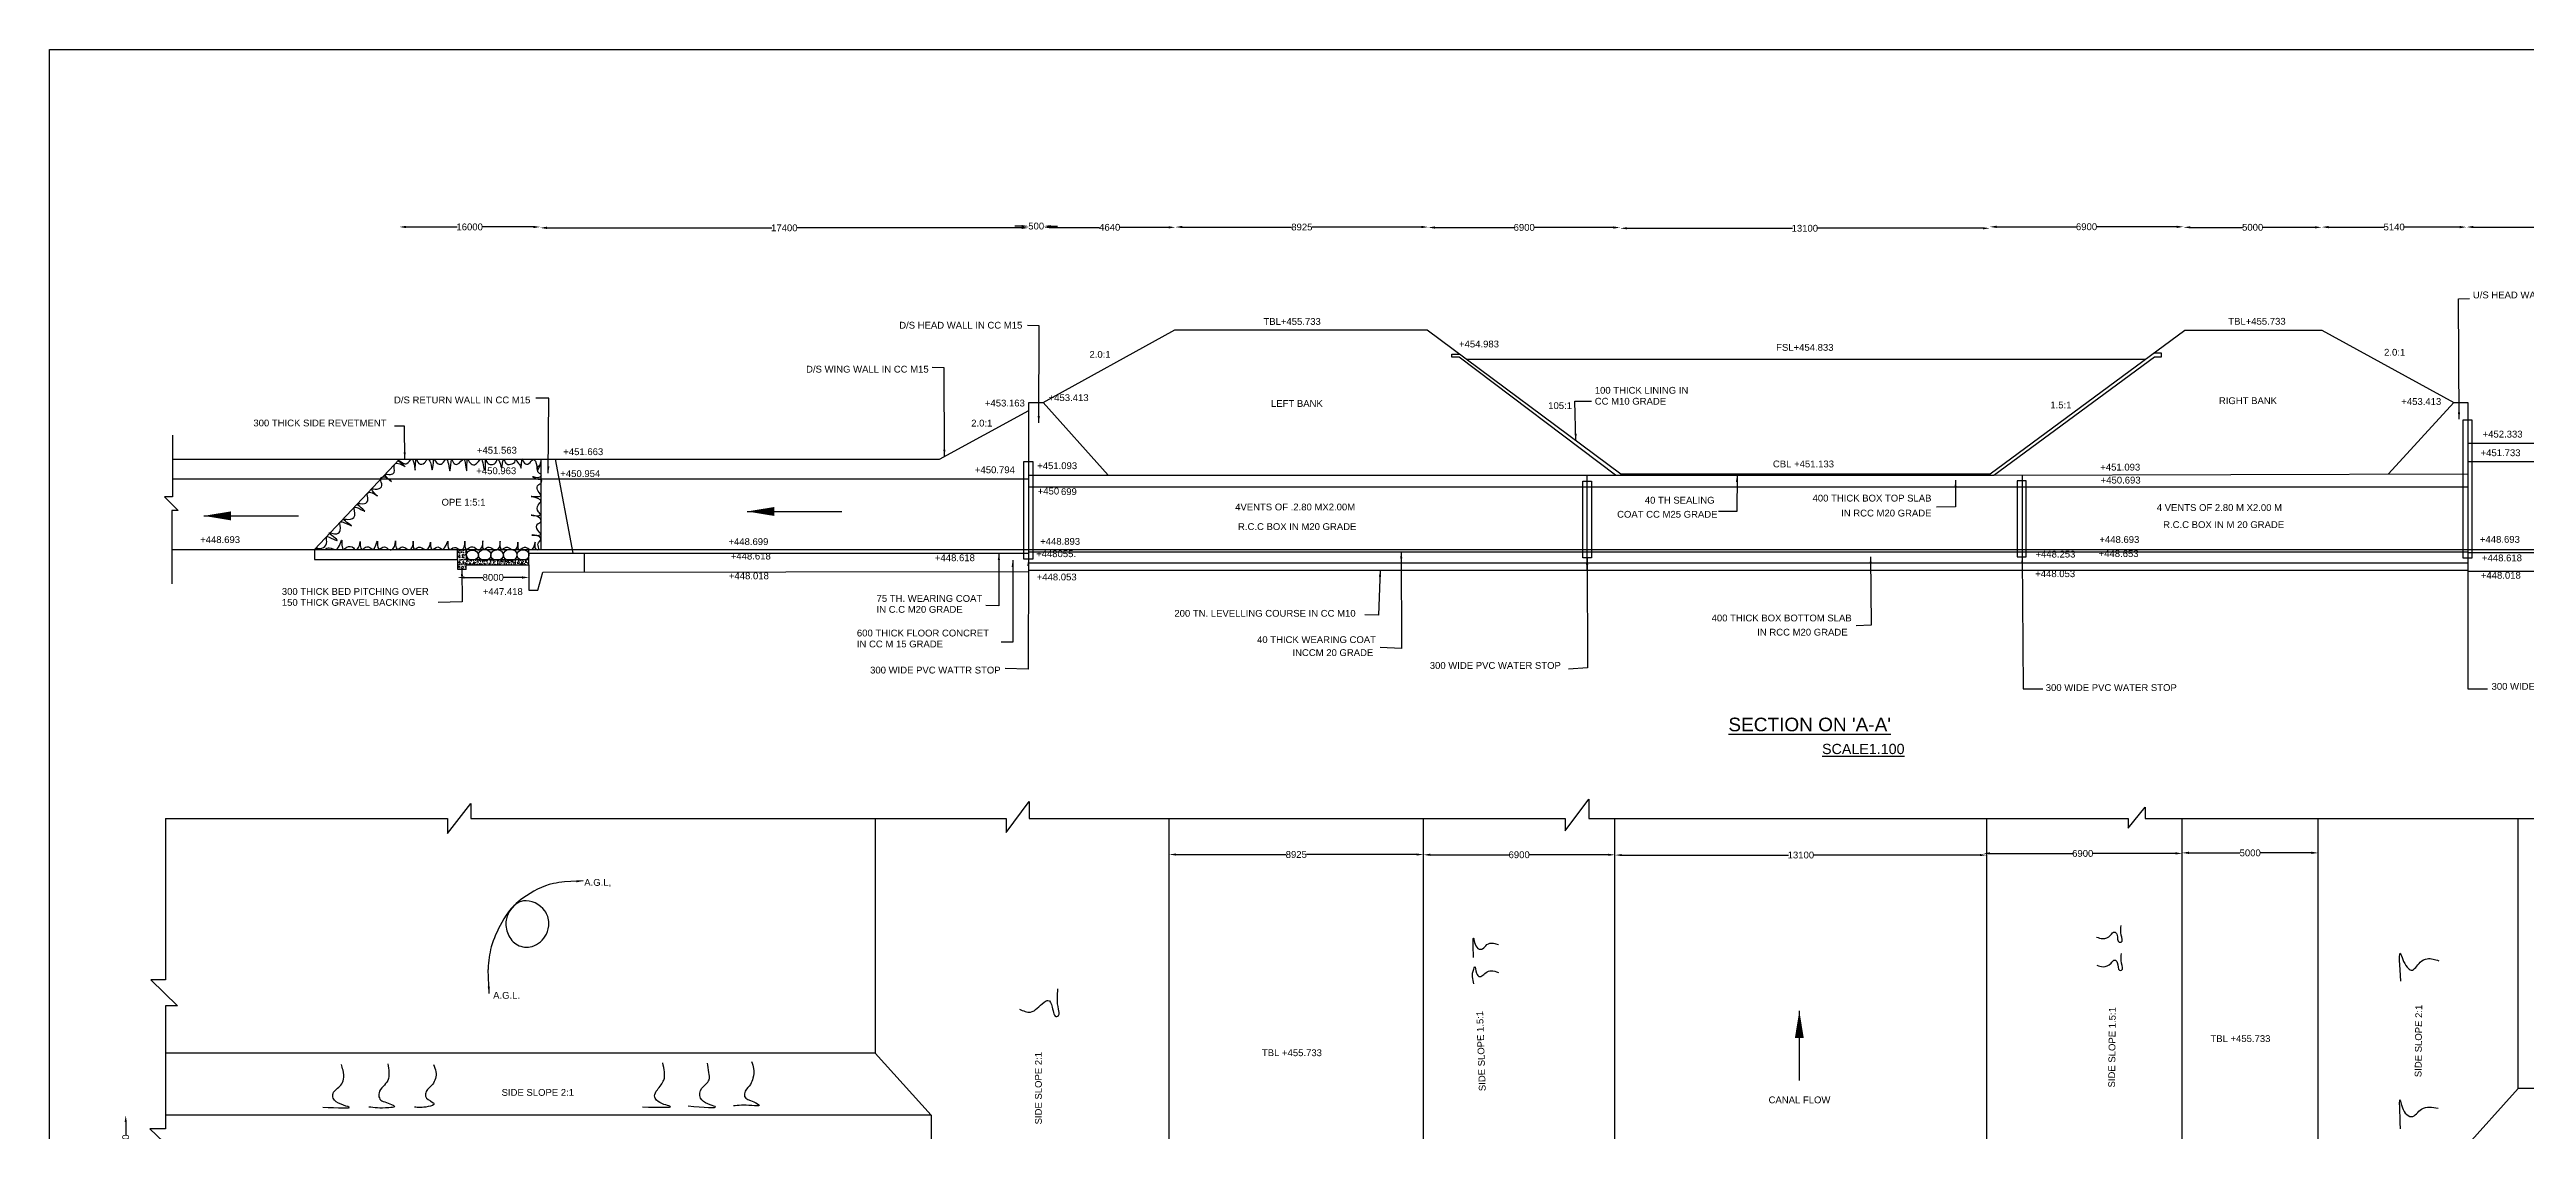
# Model space of a CAD drawing. Header units: millimetres. Extents: x 2122481 to 2151185, y 45593541 to 45612250.
# Drawn here: x 2122481 to 2140672, y 45604304 to 45612250 of the extents above; entities that cross this region are included whole.
import ezdxf

# ---------------------------------------------------------------- set-up
doc = ezdxf.new("R2010")
doc.units = ezdxf.units.MM
doc.header["$MEASUREMENT"] = 0
doc.header["$PDMODE"] = 32
doc.header["$PDSIZE"] = 300
for name, color, linetype in [('DIMENSIONS', 7, 'Continuous'), ('DRAWING', 2, 'Continuous'), ('TEXT', 7, 'Continuous')]:
    doc.layers.add(name, color=color, linetype=linetype)
doc.styles.get("Standard").update_dxf_attribs({"font": 'arial.ttf', "height": 50})
doc.dimstyles.get("Standard").update_dxf_attribs({"dimtxt": 50, "dimasz": 50, "dimexe": 0.18, "dimexo": 0.0625, "dimgap": 0.09, "dimtad": 0, "dimdec": 0, "dimzin": 0, "dimdsep": 46, "dimtxsty": 'Standard', "dimcen": 0.09, "dimse1": 1, "dimse2": 1, "dimadec": 0, "dimazin": 0, "dimtfac": 1, "dimtdec": 0, "dimtofl": 0, "dimtmove": 0, "dimatfit": 3, "dimfxl": 1, "dimtolj": 1, "dimtzin": 0, "dimarcsym": 0})

# ---------------------------------------------------------------- blocks, each defined once
blk = doc.blocks.new('*D54')
at = {"layer": 'Defpoints', "color": 0, "transparency": 16777216}
for p in [(2125049, 45610957), (2126084, 45610947), (2126084, 45610938)]:
    blk.add_point(p, dxfattribs=at)
at = {"layer": 'DIMENSIONS', "color": 0, "lineweight": -2, "transparency": 16777216}
for p, q in [((2125099, 45610947), (2125474, 45610947)), ((2126034, 45610947), (2125658, 45610947))]:
    blk.add_line(p, q, dxfattribs=at)
at = {"layer": 'DIMENSIONS', "color": 0, "transparency": 16777216}
for points in [[(2125099, 45610955), (2125099, 45610938), (2125049, 45610947)], [(2126034, 45610955), (2126034, 45610938), (2126084, 45610947)]]:
    blk.add_solid(points, dxfattribs=at)
at = {"layer": 'DIMENSIONS', "color": 0, "transparency": 16777216, "insert": (2125566, 45610947), "char_height": 50, "attachment_point": 5}
blk.add_mtext('\\A1;16000', dxfattribs=at)
blk = doc.blocks.new('*D55')
at = {"layer": 'Defpoints', "color": 0, "transparency": 16777216}
for p in [(2126084, 45610938), (2129671, 45610941), (2129671, 45610940)]:
    blk.add_point(p, dxfattribs=at)
at = {"layer": 'DIMENSIONS', "color": 0, "lineweight": -2, "transparency": 16777216}
for p, q in [((2126134, 45610940), (2127785, 45610940)), ((2129621, 45610940), (2127969, 45610940))]:
    blk.add_line(p, q, dxfattribs=at)
at = {"layer": 'DIMENSIONS', "color": 0, "transparency": 16777216}
for points in [[(2126134, 45610949), (2126134, 45610932), (2126084, 45610940)], [(2129621, 45610949), (2129621, 45610932), (2129671, 45610940)]]:
    blk.add_solid(points, dxfattribs=at)
at = {"layer": 'DIMENSIONS', "color": 0, "transparency": 16777216, "insert": (2127877, 45610940), "char_height": 50, "attachment_point": 5}
blk.add_mtext('\\A1;17400', dxfattribs=at)
blk = doc.blocks.new('*D56')
at = {"layer": 'Defpoints', "color": 0, "transparency": 16777216}
for p in [(2129671, 45610940), (2129784, 45610953), (2129784, 45610941)]:
    blk.add_point(p, dxfattribs=at)
at = {"layer": 'DIMENSIONS', "color": 0, "lineweight": -2, "transparency": 16777216}
for p, q in [((2129621, 45610953), (2129571, 45610953)), ((2129834, 45610953), (2129884, 45610953))]:
    blk.add_line(p, q, dxfattribs=at)
at = {"layer": 'DIMENSIONS', "color": 0, "transparency": 16777216}
for points in [[(2129621, 45610961), (2129621, 45610945), (2129671, 45610953)], [(2129834, 45610961), (2129834, 45610945), (2129784, 45610953)]]:
    blk.add_solid(points, dxfattribs=at)
at = {"layer": 'DIMENSIONS', "color": 0, "transparency": 16777216, "insert": (2129727, 45610953), "char_height": 50, "attachment_point": 5}
blk.add_mtext('\\A1;500', dxfattribs=at)
blk = doc.blocks.new('*D57')
at = {"layer": 'Defpoints', "color": 0, "transparency": 16777216}
for p in [(2129784, 45610941), (2130750, 45610944), (2130750, 45610939)]:
    blk.add_point(p, dxfattribs=at)
at = {"layer": 'DIMENSIONS', "color": 0, "lineweight": -2, "transparency": 16777216}
for p, q in [((2129834, 45610944), (2130192, 45610944)), ((2130700, 45610944), (2130343, 45610944))]:
    blk.add_line(p, q, dxfattribs=at)
at = {"layer": 'DIMENSIONS', "color": 0, "transparency": 16777216}
for points in [[(2129834, 45610952), (2129834, 45610936), (2129784, 45610944)], [(2130700, 45610952), (2130700, 45610936), (2130750, 45610944)]]:
    blk.add_solid(points, dxfattribs=at)
at = {"layer": 'DIMENSIONS', "color": 0, "transparency": 16777216, "insert": (2130267, 45610944), "char_height": 50, "attachment_point": 5}
blk.add_mtext('\\A1;4640', dxfattribs=at)
blk = doc.blocks.new('*D58')
at = {"layer": 'Defpoints', "color": 0, "transparency": 16777216}
for p in [(2130750, 45610944), (2132606, 45610946), (2132606, 45610942)]:
    blk.add_point(p, dxfattribs=at)
at = {"layer": 'DIMENSIONS', "color": 0, "lineweight": -2, "transparency": 16777216}
for p, q in [((2130800, 45610946), (2131603, 45610946)), ((2132556, 45610946), (2131753, 45610946))]:
    blk.add_line(p, q, dxfattribs=at)
at = {"layer": 'DIMENSIONS', "color": 0, "transparency": 16777216}
for points in [[(2130800, 45610955), (2130800, 45610938), (2130750, 45610946)], [(2132556, 45610955), (2132556, 45610938), (2132606, 45610946)]]:
    blk.add_solid(points, dxfattribs=at)
at = {"layer": 'DIMENSIONS', "color": 0, "transparency": 16777216, "insert": (2131678, 45610946), "char_height": 50, "attachment_point": 5}
blk.add_mtext('\\A1;8925', dxfattribs=at)
blk = doc.blocks.new('*D59')
at = {"layer": 'Defpoints', "color": 0, "transparency": 16777216}
for p in [(2132606, 45610946), (2134015, 45610946), (2134015, 45610943)]:
    blk.add_point(p, dxfattribs=at)
at = {"layer": 'DIMENSIONS', "color": 0, "lineweight": -2, "transparency": 16777216}
for p, q in [((2132656, 45610943), (2133236, 45610943)), ((2133965, 45610943), (2133385, 45610943))]:
    blk.add_line(p, q, dxfattribs=at)
at = {"layer": 'DIMENSIONS', "color": 0, "transparency": 16777216}
for points in [[(2132656, 45610951), (2132656, 45610934), (2132606, 45610943)], [(2133965, 45610951), (2133965, 45610934), (2134015, 45610943)]]:
    blk.add_solid(points, dxfattribs=at)
at = {"layer": 'DIMENSIONS', "color": 0, "transparency": 16777216, "insert": (2133311, 45610943), "char_height": 50, "attachment_point": 5}
blk.add_mtext('\\A1;6900', dxfattribs=at)
blk = doc.blocks.new('*D60')
at = {"layer": 'Defpoints', "color": 0, "transparency": 16777216}
for p in [(2134015, 45610943), (2136730, 45610943), (2136730, 45610937)]:
    blk.add_point(p, dxfattribs=at)
at = {"layer": 'DIMENSIONS', "color": 0, "lineweight": -2, "transparency": 16777216}
for p, q in [((2134065, 45610937), (2135281, 45610937)), ((2136680, 45610937), (2135464, 45610937))]:
    blk.add_line(p, q, dxfattribs=at)
at = {"layer": 'DIMENSIONS', "color": 0, "transparency": 16777216}
for points in [[(2134065, 45610945), (2134065, 45610929), (2134015, 45610937)], [(2136680, 45610945), (2136680, 45610929), (2136730, 45610937)]]:
    blk.add_solid(points, dxfattribs=at)
at = {"layer": 'DIMENSIONS', "color": 0, "transparency": 16777216, "insert": (2135372, 45610937), "char_height": 50, "attachment_point": 5}
blk.add_mtext('\\A1;13100', dxfattribs=at)
blk = doc.blocks.new('*D61')
at = {"layer": 'Defpoints', "color": 0, "transparency": 16777216}
for p in [(2136730, 45610943), (2138153, 45610948), (2138153, 45610941)]:
    blk.add_point(p, dxfattribs=at)
at = {"layer": 'DIMENSIONS', "color": 0, "lineweight": -2, "transparency": 16777216}
for p, q in [((2136780, 45610948), (2137367, 45610948)), ((2138103, 45610948), (2137516, 45610948))]:
    blk.add_line(p, q, dxfattribs=at)
at = {"layer": 'DIMENSIONS', "color": 0, "transparency": 16777216}
for points in [[(2136780, 45610956), (2136780, 45610939), (2136730, 45610948)], [(2138103, 45610956), (2138103, 45610939), (2138153, 45610948)]]:
    blk.add_solid(points, dxfattribs=at)
at = {"layer": 'DIMENSIONS', "color": 0, "transparency": 16777216, "insert": (2137441, 45610948), "char_height": 50, "attachment_point": 5}
blk.add_mtext('\\A1;6900', dxfattribs=at)
blk = doc.blocks.new('*D62')
at = {"layer": 'Defpoints', "color": 0, "transparency": 16777216}
for p in [(2138153, 45610948), (2139169, 45610944), (2139169, 45610944)]:
    blk.add_point(p, dxfattribs=at)
at = {"layer": 'DIMENSIONS', "color": 0, "lineweight": -2, "transparency": 16777216}
for p, q in [((2138203, 45610944), (2138586, 45610944)), ((2139119, 45610944), (2138735, 45610944))]:
    blk.add_line(p, q, dxfattribs=at)
at = {"layer": 'DIMENSIONS', "color": 0, "transparency": 16777216}
for points in [[(2138203, 45610952), (2138203, 45610936), (2138153, 45610944)], [(2139119, 45610952), (2139119, 45610936), (2139169, 45610944)]]:
    blk.add_solid(points, dxfattribs=at)
at = {"layer": 'DIMENSIONS', "color": 0, "transparency": 16777216, "insert": (2138661, 45610944), "char_height": 50, "attachment_point": 5}
blk.add_mtext('\\A1;5000', dxfattribs=at)
blk = doc.blocks.new('*D63')
at = {"layer": 'Defpoints', "color": 0, "transparency": 16777216}
for p in [(2139169, 45610944), (2140232, 45610946), (2140232, 45610942)]:
    blk.add_point(p, dxfattribs=at)
at = {"layer": 'DIMENSIONS', "color": 0, "lineweight": -2, "transparency": 16777216}
for p, q in [((2139219, 45610946), (2139626, 45610946)), ((2140182, 45610946), (2139775, 45610946))]:
    blk.add_line(p, q, dxfattribs=at)
at = {"layer": 'DIMENSIONS', "color": 0, "transparency": 16777216}
for points in [[(2139219, 45610954), (2139219, 45610937), (2139169, 45610946)], [(2140182, 45610954), (2140182, 45610937), (2140232, 45610946)]]:
    blk.add_solid(points, dxfattribs=at)
at = {"layer": 'DIMENSIONS', "color": 0, "transparency": 16777216, "insert": (2139700, 45610946), "char_height": 50, "attachment_point": 5}
blk.add_mtext('\\A1;5140', dxfattribs=at)
blk = doc.blocks.new('*D64')
at = {"layer": 'Defpoints', "color": 0, "transparency": 16777216}
for p in [(2140232, 45610942), (2142651, 45610946), (2142651, 45610942)]:
    blk.add_point(p, dxfattribs=at)
at = {"layer": 'DIMENSIONS', "color": 0, "lineweight": -2, "transparency": 16777216}
for p, q in [((2140282, 45610946), (2141350, 45610946)), ((2142601, 45610946), (2141533, 45610946))]:
    blk.add_line(p, q, dxfattribs=at)
at = {"layer": 'DIMENSIONS', "color": 0, "transparency": 16777216}
for points in [[(2140282, 45610955), (2140282, 45610938), (2140232, 45610946)], [(2142601, 45610955), (2142601, 45610938), (2142651, 45610946)]]:
    blk.add_solid(points, dxfattribs=at)
at = {"layer": 'DIMENSIONS', "color": 0, "transparency": 16777216, "insert": (2141442, 45610946), "char_height": 50, "attachment_point": 5}
blk.add_mtext('\\A1;11600', dxfattribs=at)
blk = doc.blocks.new('*D68')
at = {"layer": 'Defpoints', "color": 0, "transparency": 16777216}
for p in [(2125477, 45608468), (2125477, 45608373), (2126001, 45608465)]:
    blk.add_point(p, dxfattribs=at)
at = {"layer": 'DIMENSIONS', "color": 0, "lineweight": -2, "transparency": 16777216}
for p, q in [((2125527, 45608373), (2125664, 45608373)), ((2125951, 45608373), (2125814, 45608373))]:
    blk.add_line(p, q, dxfattribs=at)
at = {"layer": 'DIMENSIONS', "color": 0, "transparency": 16777216}
for points in [[(2125527, 45608381), (2125527, 45608364), (2125477, 45608373)], [(2125951, 45608381), (2125951, 45608364), (2126001, 45608373)]]:
    blk.add_solid(points, dxfattribs=at)
at = {"layer": 'DIMENSIONS', "color": 0, "transparency": 16777216, "insert": (2125739, 45608373), "char_height": 50, "attachment_point": 5}
blk.add_mtext('\\A1;8000', dxfattribs=at)
blk = doc.blocks.new('*D69')
at = {"layer": 'Defpoints', "color": 0, "transparency": 16777216}
for p in [(2130704, 45606328), (2132571, 45606338), (2132571, 45606328)]:
    blk.add_point(p, dxfattribs=at)
at = {"layer": 'DIMENSIONS', "color": 0, "lineweight": -2, "transparency": 16777216}
for p, q in [((2130754, 45606338), (2131562, 45606338)), ((2132521, 45606338), (2131712, 45606338))]:
    blk.add_line(p, q, dxfattribs=at)
at = {"layer": 'DIMENSIONS', "color": 0, "transparency": 16777216}
for points in [[(2130754, 45606346), (2130754, 45606330), (2130704, 45606338)], [(2132521, 45606346), (2132521, 45606330), (2132571, 45606338)]]:
    blk.add_solid(points, dxfattribs=at)
at = {"layer": 'DIMENSIONS', "color": 0, "transparency": 16777216, "insert": (2131637, 45606338), "char_height": 50, "attachment_point": 5}
blk.add_mtext('\\A1;8925', dxfattribs=at)
blk = doc.blocks.new('*D70')
at = {"layer": 'Defpoints', "color": 0, "transparency": 16777216}
for p in [(2132571, 45606338), (2133978, 45606338), (2133978, 45606336)]:
    blk.add_point(p, dxfattribs=at)
at = {"layer": 'DIMENSIONS', "color": 0, "lineweight": -2, "transparency": 16777216}
for p, q in [((2132621, 45606336), (2133199, 45606336)), ((2133928, 45606336), (2133349, 45606336))]:
    blk.add_line(p, q, dxfattribs=at)
at = {"layer": 'DIMENSIONS', "color": 0, "transparency": 16777216}
for points in [[(2132621, 45606344), (2132621, 45606328), (2132571, 45606336)], [(2133928, 45606344), (2133928, 45606328), (2133978, 45606336)]]:
    blk.add_solid(points, dxfattribs=at)
at = {"layer": 'DIMENSIONS', "color": 0, "transparency": 16777216, "insert": (2133274, 45606336), "char_height": 50, "attachment_point": 5}
blk.add_mtext('\\A1;6900', dxfattribs=at)
blk = doc.blocks.new('*D71')
at = {"layer": 'Defpoints', "color": 0, "transparency": 16777216}
for p in [(2133978, 45606336), (2136708, 45606336), (2136708, 45606334)]:
    blk.add_point(p, dxfattribs=at)
at = {"layer": 'DIMENSIONS', "color": 0, "lineweight": -2, "transparency": 16777216}
for p, q in [((2134028, 45606334), (2135251, 45606334)), ((2136658, 45606334), (2135435, 45606334))]:
    blk.add_line(p, q, dxfattribs=at)
at = {"layer": 'DIMENSIONS', "color": 0, "transparency": 16777216}
for points in [[(2134028, 45606342), (2134028, 45606326), (2133978, 45606334)], [(2136658, 45606342), (2136658, 45606326), (2136708, 45606334)]]:
    blk.add_solid(points, dxfattribs=at)
at = {"layer": 'DIMENSIONS', "color": 0, "transparency": 16777216, "insert": (2135343, 45606334), "char_height": 50, "attachment_point": 5}
blk.add_mtext('\\A1;13100', dxfattribs=at)
blk = doc.blocks.new('*D72')
at = {"layer": 'Defpoints', "color": 0, "transparency": 16777216}
for p in [(2136683, 45606338), (2138143, 45606346), (2138143, 45606338)]:
    blk.add_point(p, dxfattribs=at)
at = {"layer": 'DIMENSIONS', "color": 0, "lineweight": -2, "transparency": 16777216}
for p, q in [((2136733, 45606346), (2137338, 45606346)), ((2138093, 45606346), (2137488, 45606346))]:
    blk.add_line(p, q, dxfattribs=at)
at = {"layer": 'DIMENSIONS', "color": 0, "transparency": 16777216}
for points in [[(2136733, 45606355), (2136733, 45606338), (2136683, 45606346)], [(2138093, 45606355), (2138093, 45606338), (2138143, 45606346)]]:
    blk.add_solid(points, dxfattribs=at)
at = {"layer": 'DIMENSIONS', "color": 0, "transparency": 16777216, "insert": (2137413, 45606346), "char_height": 50, "attachment_point": 5}
blk.add_mtext('\\A1;6900', dxfattribs=at)
blk = doc.blocks.new('*D73')
at = {"layer": 'Defpoints', "color": 0, "transparency": 16777216}
for p in [(2138143, 45606338), (2139143, 45606350), (2139143, 45606338)]:
    blk.add_point(p, dxfattribs=at)
at = {"layer": 'DIMENSIONS', "color": 0, "lineweight": -2, "transparency": 16777216}
for p, q in [((2138193, 45606350), (2138568, 45606350)), ((2139093, 45606350), (2138718, 45606350))]:
    blk.add_line(p, q, dxfattribs=at)
at = {"layer": 'DIMENSIONS', "color": 0, "transparency": 16777216}
for points in [[(2138193, 45606359), (2138193, 45606342), (2138143, 45606350)], [(2139093, 45606359), (2139093, 45606342), (2139143, 45606350)]]:
    blk.add_solid(points, dxfattribs=at)
at = {"layer": 'DIMENSIONS', "color": 0, "transparency": 16777216, "insert": (2138643, 45606350), "char_height": 50, "attachment_point": 5}
blk.add_mtext('\\A1;5000', dxfattribs=at)
blk = doc.blocks.new('*D93')
at = {"layer": 'Defpoints', "color": 0, "transparency": 16777216}
for p in [(2123040, 45604424), (2123333, 45604424), (2123333, 45603984)]:
    blk.add_point(p, dxfattribs=at)
at = {"layer": 'DIMENSIONS', "color": 0, "lineweight": -2, "transparency": 16777216}
for p, q in [((2123040, 45604374), (2123040, 45604276)), ((2123040, 45604034), (2123040, 45604132))]:
    blk.add_line(p, q, dxfattribs=at)
at = {"layer": 'DIMENSIONS', "color": 0, "transparency": 16777216}
for points in [[(2123032, 45604374), (2123048, 45604374), (2123040, 45604424)], [(2123032, 45604034), (2123048, 45604034), (2123040, 45603984)]]:
    blk.add_solid(points, dxfattribs=at)
at = {"layer": 'DIMENSIONS', "color": 0, "transparency": 16777216, "insert": (2123040, 45604204), "char_height": 50, "attachment_point": 5, "rotation": 90}
blk.add_mtext('\\A1;1800', dxfattribs=at)

msp = doc.modelspace()

# ---------------------------------------------------------------- hatches: boundary and pattern name
at = {"layer": 'TEXT'}
h = msp.add_hatch(dxfattribs=at)
h.set_pattern_fill('AR-CONC', color=256, scale=5, style=0)
h.set_pattern_definition([(50, (0, 0), (35.86300913, -3.13760675), [3.75, -41.25]), (355, (0, 0), (-6.93756668, 37.609606685), [3, -33]), (100.4514, (2.99, -0.26), (28.925469086, 34.471977103), [3.1870095, -35.0571056]), (46.1842, (0, 10), (53.36205243, -8.275950716), [5.625, -61.875]), (96.6356, (4.447, 9.31), (46.73313528, 48.705893545), [4.7805144, -52.58565]), (351.1842, (0, 10), (46.73309726, 48.705930046), [4.5, -49.5]), (21, (5, 7.5), (29.845352606, -20.130944533), [3.75, -41.25]), (326, (5, 7.5), (12.165766596, 36.257502252), [3, -33]), (71.4514, (7.487, 5.822), (42.01113143, 16.126524835), [3.1870095, -35.0571056]), (37.5, (0, 0), (0.607992766, 16.6446926916), [0, -32.6, 0, -33.5, 0, -33.125]), (7.5, (0, 0), (13.153476872, 19.720585594), [0, -19.1, 0, -31.85, 0, -12.625]), (327.5, (-11.15, 0), (26.6911218086, -1.1277435867), [0, -12.5, 0, -39, 0, -51.75]), (317.5, (-16.15, 0), (29.159308467, 5.005249117), [0, -16.25, 0, -25.9, 0, -36.75])])
edge = h.paths.add_edge_path()
edge.add_ellipse((2125586.8, 45608536.7), major_axis=(-44, -1), ratio=0.8426312, start_angle=357.91266, end_angle=360, ccw=False)
edge.add_line((2125542.7, 45608537.1), (2125542.7, 45608578.5))
edge.add_line((2125542.7, 45608578.5), (2125541.9, 45608578.5))
edge.add_spline(control_points=[(2125541.9, 45608578.5), (2125541.1, 45608578.3), (2125540.4, 45608578.3), (2125539.7, 45608578.5), (2125539.7, 45608578.5)], knot_values=[1816.5399068, 1816.5399068, 1816.5399068, 1816.5399068, 1819.8980117, 1819.8980117, 1819.8980117, 1819.8980117, 1819.8980117], degree=3, periodic=0)
edge.add_line((2125539.7, 45608578.5), (2125510.3, 45608578.5))
edge.add_spline(control_points=[(2125510.3, 45608578.5), (2125504.7, 45608576.5), (2125498.4, 45608576.7), (2125492.5, 45608578.5), (2125492.5, 45608578.5)], knot_values=[1673.1983475, 1673.1983475, 1673.1983475, 1673.1983475, 1690.4142894, 1690.4142894, 1690.4142894, 1690.4142894, 1690.4142894], degree=3, periodic=0)
edge.add_line((2125492.5, 45608578.5), (2125477.1, 45608578.5))
edge.add_line((2125477.1, 45608578.5), (2125477.1, 45608503.9))
edge.add_line((2125477.1, 45608503.9), (2125477.1, 45608432.8))
edge.add_line((2125477.1, 45608432.8), (2125541.3, 45608432.8))
edge.add_line((2125541.3, 45608432.8), (2125541.3, 45608464.8))
edge.add_line((2125541.3, 45608464.8), (2126000.6, 45608464.8))
edge.add_line((2126000.6, 45608464.8), (2126000.6, 45608502.1))
edge.add_line((2126000.6, 45608502.1), (2125974.4, 45608502.1))
edge.add_ellipse((2125957.2, 45608537.7), major_axis=(-43.4, 0), ratio=0.8936944, start_angle=66.55676, end_angle=113.44324, ccw=False)
edge.add_line((2125939.9, 45608502.1), (2125891.5, 45608502.1))
edge.add_ellipse((2125863.7, 45608537.7), major_axis=(-50, 0), ratio=0.854254, start_angle=56.2897, end_angle=123.63732, ccw=False)
edge.add_line((2125836, 45608502.1), (2125789.4, 45608502.1))
edge.add_ellipse((2125767.6, 45608537.2), major_axis=(-46.1, 0.5), ratio=0.8629816, start_angle=62.58408, end_angle=118.76519, ccw=False)
edge.add_line((2125746.1, 45608502.1), (2125697.6, 45608502.1))
edge.add_ellipse((2125676.2, 45608537.7), major_axis=(-45.4, 0), ratio=0.8881404, start_angle=61.85124, end_angle=118.14876, ccw=False)
edge.add_line((2125654.7, 45608502.1), (2125602.3, 45608502.1))
edge.add_ellipse((2125586.8, 45608536.7), major_axis=(-44, -1), ratio=0.8426312, start_angle=67.3742, end_angle=109.68632, ccw=False)
edge.add_line((2125570.6, 45608502.1), (2125542.7, 45608502.1))
edge.add_line((2125542.7, 45608502.1), (2125542.7, 45608535.8))

# ---------------------------------------------------------------- linework, layer by layer
at = {"layer": 'DRAWING', "color": 0}
for points in [[(2126000.6, 45608464.8), (2126000.6, 45608278.8), (2126067.8, 45608278.8), (2126103.7, 45608410.6), (2129672.1, 45608416.8), (2129672.1, 45609658.5), (2129778.9, 45609658.5), (2130745.6, 45610191.5), (2132597.3, 45610191.5), (2134021, 45609132.6), (2136734, 45609132.6), (2138161.8, 45610189.2), (2139170.2, 45610189.2), (2140137.5, 45609656.8), (2140241.4, 45609656.8), (2140241.4, 45607554.2), (2140385, 45607554.2)], [(2129672.1, 45609123.6), (2136759.4, 45609123.6), (2137939.8, 45609992.1), (2137992, 45609992.1), (2137992, 45610019.2), (2137932.5, 45610019.5)], [(2133980.3, 45609123.6), (2132834.2, 45609989.9), (2132780.6, 45609989.9), (2132780.6, 45610012.9), (2132836.7, 45610013.4)], [(2132886.1, 45609976.7), (2137875, 45609977)], [(2143991.7, 45610065.7), (2143682.6, 45610065.7), (2142964.4, 45609480.5), (2142031.2, 45609480.5), (2141795.7, 45609357.5), (2140241.4, 45609357.5)], [(2143991.7, 45609930.8), (2143725.3, 45609930.8), (2142999.1, 45609341.4), (2142049.6, 45609341.4), (2141825.2, 45609223.1), (2140241.4, 45609223.1)], [(2123382.6, 45609242.2), (2129015.7, 45609242.2), (2129672.1, 45609597.8)], [(2129778.9, 45609658.5), (2130255, 45609123.6)], [(2140137.5, 45609656.8), (2139659.6, 45609132.6)], [(2140241.4, 45608555.4), (2142198.1, 45608555.4), (2142471.3, 45609008.5), (2143468.2, 45609008.5), (2143810.5, 45609580.5), (2143991.7, 45609580.5), (2143991.7, 45609599)], [(2123382.6, 45609417.5), (2123382.6, 45608963.9), (2123325.9, 45608963.9), (2123425.9, 45608864.7), (2123379.5, 45608864.7), (2123379.5, 45608326.4)], [(2125051.4, 45609242.2), (2124427.3, 45608578.5)], [(2126089.2, 45609242.2), (2126089.2, 45608578.5)], [(2126194.1, 45609242.2), (2126322.6, 45608550.7)], [(2129672.1, 45609094.6), (2123382.6, 45609094.6)], [(2140241.4, 45609036.5), (2129672.1, 45609036.5)], [(2133773, 45608427.3), (2133773, 45609123.6)], [(2136759.4, 45609123.6), (2140241.4, 45609132.6)], [(2136967.8, 45609124.1), (2136967.8, 45608476.7)], [(2123379.5, 45608578.5), (2142190.3, 45608578.5)], [(2124427.3, 45608578.5), (2124427.3, 45608503.9), (2125477.1, 45608503.9), (2125477.1, 45608578.5)], [(2125477.1, 45608503.9), (2125477.1, 45608432.8), (2125541.3, 45608432.8), (2125541.3, 45608464.8), (2126000.6, 45608464.8), (2126000.6, 45608550.7), (2126000.6, 45608578.5)], [(2126000.6, 45608502.1), (2125542.7, 45608502.1), (2125542.7, 45608578.5)], [(2126000.6, 45608550.7), (2129672.1, 45608550.7)], [(2126409.9, 45608411.1), (2126409.9, 45608550.7)], [(2129672.1, 45608562.1), (2140241.4, 45608562.1)], [(2142651.7, 45608555.4), (2142734.8, 45608555.4), (2142734.8, 45608252.3), (2142671.9, 45608252.3), (2142633.4, 45608416.4), (2140241.4, 45608416.4)], [(2140241.4, 45608476.7), (2129672.1, 45608476.7)], [(2129672.1, 45608427.3), (2140241.4, 45608427.3)], [(2123332.9, 45606602.7), (2125402.2, 45606602.7), (2125402.2, 45606491.3), (2125573.5, 45606712.7), (2125573.5, 45606602.7), (2129505.4, 45606602.7), (2129505.4, 45606500.7), (2129675.8, 45606727.9), (2129675.8, 45606602.7), (2133612.3, 45606602.7), (2133612.3, 45606513.1), (2133785.1, 45606743.9), (2133785.1, 45606602.7), (2137746.3, 45606602.7), (2137746.3, 45606531.4), (2137870.5, 45606685), (2137870.5, 45606602.7), (2141836.2, 45606602.7)], [(2123332.9, 45606602.7), (2123332.9, 45605418), (2123224.4, 45605418), (2123419.5, 45605226.8), (2123332.9, 45605226.8), (2123332.9, 45604324.3), (2123217.8, 45604324.3), (2123418.2, 45604131.6), (2123332.9, 45604131.6), (2123332.9, 45602686.5), (2123222, 45602686.5), (2123429.7, 45602501.9), (2123335.2, 45602501.9), (2123335.2, 45601092.5), (2123249, 45601092.5), (2123420.3, 45600938.6), (2123335.2, 45600938.6), (2123335.2, 45600136.7)], [(2128544, 45606602.7), (2128544, 45604879.5), (2123332.9, 45604879.5)], [(2130703.8, 45600323.1), (2130703.8, 45606602.7)], [(2132571, 45600331.4), (2132571, 45606602.7)], [(2133977.6, 45600374.4), (2133977.6, 45606602.7)], [(2136708.1, 45600380.3), (2136708.1, 45606602.7)], [(2138143, 45600346), (2138143, 45606602.7)], [(2139143.3, 45600385.5), (2139143.3, 45606602.7)], [(2146431.4, 45605647.1), (2143640.2, 45605647.1), (2142918.7, 45604863), (2141989, 45604863), (2141755, 45604618.6), (2140611.5, 45604618.6), (2140611.5, 45606602.7)], [(2128544, 45604879.5), (2128955.4, 45604424.3), (2128955.4, 45601973.6)], [(2140611.5, 45604618.6), (2140201.5, 45604165.1), (2140201.5, 45598799.8)], [(2128955.4, 45604424.3), (2123332.9, 45604424.3)]]:
    msp.add_lwpolyline(points, dxfattribs=at)
for points in [[(2140207.4, 45609531), (2140271.4, 45609531), (2140271.4, 45608514.4), (2140207.4, 45608514.4)], [(2129636.6, 45609223.7), (2129702.4, 45609223.7), (2129702.4, 45608507.7), (2129636.6, 45608507.7)], [(2133741.6, 45609080.6), (2133804.3, 45609080.6), (2133804.3, 45608517.9), (2133741.6, 45608517.9)], [(2136931.3, 45608523.6), (2136998.7, 45608523.6), (2136998.7, 45609081.3), (2136931.3, 45609081.3)]]:
    msp.add_lwpolyline(points, close=True, dxfattribs=at)
for points in [[(2126263.5, 45606137.6), (2126181, 45606124.9), (2125957.1, 45606017.2), (2125845.5, 45605895.2), (2125834.4, 45605857), (2125848, 45605752.8), (2125916.6, 45605674.5), (2126024.7, 45605663.1), (2126129.8, 45605753.3), (2126147.6, 45605835.4), (2126118.3, 45605924.2), (2125960.7, 45605997.4), (2125802.6, 45605838.8), (2125724.6, 45605659.9), (2125701.7, 45605500.5), (2125701.3, 45605493)], [(2137513.9, 45605732), (2137559.8, 45605720.2), (2137618, 45605746.5), (2137644.8, 45605769), (2137663.6, 45605752.2), (2137681.4, 45605694.4), (2137695.1, 45605694.9), (2137696, 45605745.8), (2137694.6, 45605817.6)], [(2132938.9, 45605581.4), (2132939.9, 45605721.2), (2132979, 45605643.2), (2133004.8, 45605645.4), (2133037.3, 45605676.1), (2133084.6, 45605687.1), (2133121.9, 45605676.7)], [(2137516.6, 45605525.9), (2137562.5, 45605514.1), (2137620.7, 45605540.4), (2137647.5, 45605562.9), (2137666.3, 45605546), (2137684.1, 45605488.3), (2137697.8, 45605488.8), (2137698.7, 45605539.7), (2137697.3, 45605611.5)], [(2139748.3, 45605408.2), (2139747.2, 45605611), (2139796, 45605509.8), (2139825, 45605489.3), (2139892.1, 45605547.5), (2139942.9, 45605572.8), (2140029.5, 45605557.8)], [(2132941, 45605388.4), (2132940.2, 45605497.3), (2132948.3, 45605512.7), (2132960.3, 45605466.5), (2132984.5, 45605441.5), (2133013.8, 45605457.3), (2133049.2, 45605481.1), (2133067.1, 45605484.7), (2133121.7, 45605472.7)], [(2129603.1, 45605202.4), (2129685.4, 45605181.1), (2129785.3, 45605253.5), (2129812.8, 45605266.9), (2129844.5, 45605217.7), (2129879, 45605148.7), (2129889.5, 45605155.8), (2129890.9, 45605202.2), (2129886.7, 45605352.7)], [(2124487.4, 45604482.7), (2124679.8, 45604483.6), (2124563.8, 45604549.6), (2124562.9, 45604582.6), (2124619.3, 45604643.6), (2124639.5, 45604687.4), (2124635.9, 45604754.8), (2124624.4, 45604796)], [(2124965.8, 45604800.7), (2124972.5, 45604737.5), (2124964.4, 45604678.2), (2124900.2, 45604587.1), (2124902.7, 45604550.3), (2124980.3, 45604508.2), (2125014.3, 45604487.7), (2124971.9, 45604477.9), (2124825, 45604483.7)], [(2125299.8, 45604796), (2125318.3, 45604742.4), (2125292.3, 45604650.1), (2125247.4, 45604596.9), (2125242.3, 45604563.1), (2125294.2, 45604517.8), (2125303.9, 45604509.2), (2125261.3, 45604486.5), (2125160.8, 45604483.7)], [(2126836.4, 45604484.5), (2127036.8, 45604489.3), (2126939, 45604534.4), (2126924.4, 45604565.1), (2126944.6, 45604609.9), (2126992, 45604682.1), (2126984.4, 45604807.2)], [(2127170.7, 45604491.7), (2127367.9, 45604486.6), (2127260.8, 45604549.9), (2127271.1, 45604621.2), (2127324.7, 45604683.4), (2127323.3, 45604737.8), (2127313.9, 45604806.8)], [(2127636.4, 45604817.1), (2127651.8, 45604767), (2127646.2, 45604694.9), (2127627.6, 45604650.1), (2127590.4, 45604600.6), (2127584.8, 45604561.8), (2127652.4, 45604521.8), (2127692.5, 45604494.4), (2127638.5, 45604494.1), (2127502.6, 45604491.5)], [(2139747.3, 45604324.6), (2139745.4, 45604533), (2139782.3, 45604439.4), (2139826.7, 45604413.2), (2139901.9, 45604468.9), (2139959.6, 45604483.2), (2140022.7, 45604475)]]:
    msp.add_spline(points, degree=3, dxfattribs=at)
at = {"layer": 'TEXT', "color": 0}
msp.add_lwpolyline([(2151126.1, 45593540.9), (2122480.5, 45593540.9), (2122480.5, 45612249.7), (2151126.1, 45612249.7)], close=True, dxfattribs=at)
at = {"layer": 'TEXT'}
for centre, major_axis, ratio in [((2125586.8, 45608536.7), (-44, -1), 0.8426312), ((2125676.2, 45608537.7), (-45.4, 0), 0.8881404), ((2125767.6, 45608537.2), (-46.1, 0.5), 0.8629816), ((2125863.7, 45608537.7), (-50, 0), 0.854254), ((2125957.2, 45608537.7), (-43.4, 0), 0.8936944)]:
    msp.add_ellipse(centre, major_axis=major_axis, ratio=ratio, dxfattribs=at)
for points in [[(2124436.8, 45608588.6), (2124491.7, 45608591.7), (2124516.3, 45608637.1), (2124514.8, 45608671.5), (2124566.8, 45608652.9), (2124593.6, 45608643.9), (2124534.5, 45608699.9), (2124590, 45608694.3), (2124615.6, 45608718.4), (2124616.2, 45608779.4), (2124647.9, 45608774.6), (2124697.7, 45608752.8), (2124637.8, 45608802.3), (2124671.9, 45608799.3), (2124722.4, 45608826.9), (2124718.7, 45608888.3), (2124767.4, 45608872.4), (2124795, 45608859.9), (2124742.8, 45608914), (2124792.7, 45608915.4), (2124819.3, 45608944.4), (2124816.3, 45608992.1), (2124831.4, 45608998.8), (2124888.9, 45608970.4), (2124844.1, 45609021.7), (2124887.3, 45609021.8), (2124921.6, 45609049.2), (2124912.6, 45609094.6), (2124929.5, 45609112.6), (2124992.5, 45609074.1), (2124945.6, 45609129.7), (2124983.6, 45609129.5), (2125012.1, 45609143.7), (2125014.4, 45609202.8), (2125032.3, 45609212.1), (2125091.8, 45609186.1), (2125042.3, 45609232.5), (2125078.5, 45609212.3), (2125104.5, 45609208.5), (2125140, 45609242.2), (2125160, 45609196.8), (2125165.7, 45609160.4), (2125173.8, 45609242.2), (2125193.4, 45609210.3), (2125234.1, 45609213.9), (2125258.7, 45609242.2), (2125278.2, 45609217.1), (2125289.5, 45609162.9), (2125300.2, 45609213.9), (2125300.2, 45609242.2), (2125334.5, 45609208), (2125364.3, 45609209.5), (2125394.4, 45609242.2), (2125409.9, 45609206.6), (2125419.9, 45609157), (2125429.8, 45609222.4), (2125433.6, 45609242.2), (2125446.3, 45609215.6), (2125473.2, 45609203.9), (2125521.8, 45609242.2), (2125536.5, 45609199.4), (2125544.2, 45609155.8), (2125552.3, 45609242.2), (2125568.6, 45609214.5), (2125602.8, 45609201), (2125650, 45609242.2), (2125664.7, 45609200), (2125673.8, 45609160), (2125682.9, 45609206.3), (2125682.9, 45609242.2), (2125694.8, 45609215.9), (2125725.3, 45609202.4), (2125755, 45609214), (2125772.1, 45609242.2), (2125789.7, 45609210.5), (2125800, 45609180.6), (2125815.3, 45609242.2), (2125830.9, 45609212.5), (2125865.2, 45609203.7), (2125901.3, 45609230.1), (2125901.3, 45609242.2), (2125918.1, 45609219.2), (2125940.5, 45609187.3), (2125942.3, 45609174.6), (2125951.6, 45609245), (2125968.1, 45609211.5), (2126001.5, 45609209.3), (2126032.5, 45609239.2), (2126058.8, 45609191.5), (2126062.2, 45609157.8), (2126083.6, 45609200.8), (2126089.2, 45609222)], [(2124503.3, 45608576.8), (2124533.8, 45608591.2), (2124588.4, 45608578.5), (2124626.4, 45608646.8), (2124638.1, 45608578.5), (2124662.8, 45608595.5), (2124713, 45608589.6), (2124724.9, 45608578.5), (2124749.4, 45608592.4), (2124761.5, 45608637.5), (2124773.2, 45608578.5), (2124801.4, 45608594.2), (2124841.2, 45608587.8), (2124855.2, 45608578.5), (2124888.9, 45608640.2), (2124898.3, 45608581.2), (2124940, 45608598.1), (2124973.5, 45608578.5), (2125005.4, 45608584.8), (2125021.2, 45608641.1), (2125033.1, 45608578.5), (2125063.3, 45608594.8), (2125097, 45608588.9), (2125112.6, 45608578.5), (2125135.4, 45608581.8), (2125152.1, 45608638.1), (2125161.5, 45608578.5), (2125189.4, 45608595.3), (2125241.2, 45608578.5), (2125266.6, 45608592.8), (2125278.8, 45608633.1), (2125287.6, 45608578.5), (2125333.2, 45608596.5), (2125369.4, 45608578.5), (2125405.8, 45608638.1), (2125415, 45608578.5), (2125453.8, 45608593.1), (2125492.5, 45608578.5), (2125517.3, 45608582.8), (2125530.3, 45608638.6), (2125539.7, 45608578.5), (2125564.9, 45608593.5), (2125609.2, 45608588.7), (2125621.5, 45608578.5), (2125643.2, 45608578.5), (2125663.3, 45608640.7), (2125667.5, 45608578.5), (2125698.6, 45608594), (2125736.9, 45608582.8), (2125742.1, 45608578.5), (2125773.5, 45608578.5), (2125790, 45608639.7), (2125796.9, 45608578.5), (2125834.8, 45608595.1), (2125874.5, 45608578.5), (2125905.2, 45608578.5), (2125920.5, 45608631.9), (2125925.3, 45608578.5), (2125968.2, 45608595.1), (2126001.6, 45608581.8), (2126024.6, 45608578.5), (2126047.3, 45608633.1), (2126054, 45608578.5), (2126071.8, 45608578.5), (2126067, 45608617.7), (2126089.2, 45608654.4), (2126075.5, 45608674.4), (2126023.3, 45608684.2), (2126089.2, 45608688.4), (2126065.9, 45608720.6), (2126066.6, 45608765.6), (2126089.2, 45608781.4), (2126078.5, 45608811), (2126017.3, 45608830.2), (2126086.5, 45608833.9), (2126072.3, 45608854.6), (2126068.9, 45608904.7), (2126089.2, 45608933.7), (2126073.3, 45608949.2), (2126018.5, 45608968.5), (2126089.2, 45608973), (2126070.3, 45609005.7), (2126063.7, 45609044.6), (2126089.2, 45609064)], [(2126089.2, 45609198.4), (2126067.3, 45609184.9), (2126071.1, 45609142.4), (2126089.2, 45609129.5), (2126082.6, 45609109.4), (2126028.1, 45609112.5), (2126069.6, 45609094.6), (2126089.2, 45609094.6), (2126089.2, 45609064)]]:
    msp.add_spline(points, degree=3, dxfattribs=at)

# ---------------------------------------------------------------- texts
at = {"layer": 'TEXT', "color": 0}
for s, height, p in [('U/S HEAD WALL IN CC M15', 50, (2140278.4, 45610422.5)), ('D/S HEAD WALL IN CC M15', 50, (2128720.8, 45610200.2)), ('TBL+455.733', 50, (2131395.9, 45610227.6)), ('TBL+455.733', 50, (2138482, 45610228.9)), ('2.0:1', 50, (2130118.1, 45609986.1)), ('+454.983', 50, (2132832.4, 45610062.1)), ('FSL+454.833', 50, (2135161.4, 45610037.4)), ('2.0:1', 50, (2139626.3, 45610001.5)), ('D/S WING WALL IN CC M15', 50, (2128036.9, 45609877.3)), ('100 THICK LINING IN ', 50, (2133829.3, 45609722.2)), ('D/S RETURN WALL IN CC M15', 50, (2125010.6, 45609651.4)), ('+453.163', 50, (2129350.3, 45609628.4)), ('+453.413', 50, (2129818.5, 45609668.1)), ('LEFT BANK', 50, (2131451.5, 45609625.4)), ('105:1', 50, (2133487.5, 45609609.8)), ('CC M10 GRADE', 50, (2133829.3, 45609641.9)), ('1.5:1', 50, (2137175, 45609614.2)), ('RIGHT BANK', 50, (2138413.1, 45609645.9)), ('+453.413', 50, (2139752.8, 45609639.9)), ('300 THICK SIDE REVETMENT', 50, (2123977.6, 45609482.1)), ('2.0:1', 50, (2129249.7, 45609481.1)), ('+452.333', 50, (2140350.1, 45609400.3)), ('+451.563', 50, (2125619.6, 45609282.1)), ('+451.663', 50, (2126253.8, 45609271.2)), ('+451.093', 50, (2129734.3, 45609168.4)), ('CBL +451.133', 50, (2135137.8, 45609181.4)), ('+451.733', 50, (2140335.2, 45609263.6)), ('+450.963', 50, (2125614.9, 45609131.3)), ('+450.954', 50, (2126231.8, 45609110.5)), ('+450.794', 50, (2129277, 45609138.4)), ('+450', 50, (2129738.1, 45608982)), ('+451.093', 50, (2137542, 45609157.9)), ('+450.693', 50, (2137544.9, 45609062.5)), ('OPE 1:5:1', 50, (2125359.7, 45608900.3)), ('699', 50, (2129908.9, 45608977.8)), ('4VENTS OF .2.80 MX2.00M', 50, (2131188.3, 45608865.3)), ('COAT CC M25 GRADE', 50, (2133993.3, 45608811.7)), ('40 TH SEALING', 50, (2134196.8, 45608915.1)), ('400 THICK BOX TOP SLAB', 50, (2135428.7, 45608930.3)), ('IN RCC M20 GRADE', 50, (2135638.7, 45608820.5)), ('4 VENTS OF 2.80 M X2.00 M', 50, (2137956.8, 45608861.2)), ('+448.693', 50, (2123586.5, 45608625.4)), ('R.C.C BOX IN M20 GRADE ', 50, (2131209.2, 45608721.2)), ('+448.693', 50, (2137535.4, 45608626.3)), ('R.C.C BOX IN M 20 GRADE', 50, (2138003.5, 45608735.6)), ('+448.693', 50, (2140330.2, 45608627.4)), ('+448.699', 50, (2127466.6, 45608610.8)), ('+448.618', 50, (2127484.3, 45608504.7)), ('+448.618', 50, (2128983.4, 45608492.4)), ('+448055.', 50, (2129726.3, 45608522)), ('+448.893', 50, (2129756.1, 45608612.7)), ('+448.253', 50, (2137065.9, 45608519.2)), ('+448.653', 50, (2137529.9, 45608522.9)), ('+448.618', 50, (2140345.6, 45608491.2)), ('+448.018', 50, (2127470.2, 45608359.6)), ('+448.053', 50, (2129730.7, 45608351.2)), ('+448.053', 50, (2137064.1, 45608375.2)), ('+448.018', 50, (2140337.1, 45608363.5)), ('300 THICK BED PITCHING OVER ', 50, (2124186.6, 45608244.9)), ('150 THICK GRAVEL BACKING', 50, (2124186.6, 45608164.5)), ('+447.418', 50, (2125662.9, 45608244.2)), ('75 TH. WEARING COAT ', 50, (2128554.5, 45608193.7)), ('IN C.C M20 GRADE', 50, (2128554.5, 45608113.3)), ('200 TN. LEVELLING COURSE IN CC M10', 50, (2130741.6, 45608084.4)), ('600 THICK FLOOR CONCRET ', 50, (2128409.9, 45607939.5)), ('40 THICK WEARING COAT', 50, (2131349, 45607891)), ('400 THICK BOX BOTTOM SLAB ', 50, (2134687.6, 45608050.1)), ('IN RCC M20 GRADE', 50, (2135022.4, 45607945.9)), ('IN CC M 15 GRADE', 50, (2128409.9, 45607859.2)), ('INCCM 20 GRADE', 50, (2131608.9, 45607795.7)), ('300 WIDE PVC WATTR STOP', 50, (2128507, 45607667.5)), ('300 WIDE PVC WATER STOP', 50, (2132617.6, 45607701.6)), ('300 WIDE PVC WATER STOP', 50, (2137141.4, 45607539.1)), ('300 WIDE PVC WATER STOP', 50, (2140415.6, 45607548)), ("%%USECTION ON 'A-A'", 100, (2134810.4, 45607243.1)), ('%%USCALE1.100', 75, (2135498.5, 45607075.8)), ('A.G.L,', 50, (2126407.7, 45606108.2)), ('A.G.L.', 50, (2125738.4, 45605278.8)), ('TBL +455.733', 50, (2131384.7, 45604857.3)), ('TBL +455.733', 50, (2138350.8, 45604961.2)), ('SIDE SLOPE 2:1', 50, (2125800.6, 45604566)), ('CANAL FLOW', 50, (2135105.7, 45604511.2))]:
    msp.add_text(s, height=height, dxfattribs=at).set_placement(p)
for s, rotation, p in [('SIDE SLOPE 1.5:1', 89.40885, (2137650, 45604627)), ('SIDE SLOPE 2:1', 89.39828, (2139900.8, 45604702.9)), ('SIDE SLOPE 1.5:1', 91.88863, (2133028.4, 45604601)), ('SIDE SLOPE 2:1', 90, (2129768.1, 45604356.1))]:
    msp.add_text(s, height=50, rotation=rotation, dxfattribs=at).set_placement(p)

# ---------------------------------------------------------------- dimensions: what is measured, and where the dimension line sits
at = {"layer": 'DIMENSIONS', "color": 0}
for base, p1, p2, text, picture, middle in [((2126083.5, 45610946.6), (2125048.9, 45610957.2), (2126083.5, 45610938.3), '16000', '*D54', (2125566.2, 45610946.6)), ((2129670.7, 45610940.3), (2126083.5, 45610938.3), (2129670.7, 45610940.7), '17400', '*D55', (2127877.1, 45610940.3)), ((2129784, 45610953.1), (2129670.7, 45610940.3), (2129784, 45610941.1), '500', '*D56', (2129727.4, 45610953.1)), ((2130750.4, 45610943.9), (2129784, 45610941.1), (2130750.4, 45610939.2), '4640', '*D57', (2130267.2, 45610943.9)), ((2132606.3, 45610946.2), (2130750.4, 45610943.9), (2132606.3, 45610942.1), '8925', '*D58', (2131678.3, 45610946.2)), ((2134014.9, 45610942.6), (2132606.3, 45610946.2), (2134014.9, 45610946.1), '6900', '*D59', (2133310.6, 45610942.6)), ((2136729.8, 45610937), (2134014.9, 45610942.6), (2136729.8, 45610943.4), '13100', '*D60', (2135372.3, 45610937)), ((2138152.9, 45610947.5), (2136729.8, 45610943.4), (2138152.9, 45610940.9), '6900', '*D61', (2137441.4, 45610947.5)), ((2139168.6, 45610944), (2138152.9, 45610947.5), (2139168.6, 45610944), '5000', '*D62', (2138660.8, 45610944)), ((2140232, 45610945.8), (2139168.6, 45610944), (2140232, 45610942.5), '5140', '*D63', (2139700.3, 45610945.8)), ((2142651.4, 45610946.2), (2140232, 45610942.5), (2142651.4, 45610941.6), '11600', '*D64', (2141441.7, 45610946.2)), ((2125477.1, 45608372.8), (2126000.6, 45608464.8), (2125477.1, 45608468.3), '8000', '*D68', (2125738.8, 45608372.8)), ((2132571, 45606337.9), (2130703.8, 45606328.4), (2132571, 45606328.4), '8925', '*D69', (2131637.4, 45606337.9)), ((2133977.6, 45606336), (2132571, 45606337.9), (2133977.6, 45606337.9), '6900', '*D70', (2133274.3, 45606336)), ((2136708.1, 45606333.9), (2133977.6, 45606336), (2136708.1, 45606336), '13100', '*D71', (2135342.8, 45606333.9)), ((2138143, 45606346.4), (2136683.1, 45606338.1), (2138143, 45606338.1), '6900', '*D72', (2137413, 45606346.4)), ((2139143.3, 45606350.4), (2138143, 45606338.1), (2139143.3, 45606338.1), '5000', '*D73', (2138643.1, 45606350.4))]:
    dim = msp.add_linear_dim(base=base, p1=p1, p2=p2, text=text, dimstyle='Standard', dxfattribs=at)
    dim.commit()
    dim.dimension.update_dxf_attribs({"geometry": picture, "text_midpoint": middle})
dim = msp.add_linear_dim(base=(2123040.1, 45604424.3), p1=(2123332.9, 45603983.6), p2=(2123332.9, 45604424.3), angle=90, text='1800', dimstyle='Standard', dxfattribs=at)
dim.commit()
dim.dimension.update_dxf_attribs({"geometry": '*D93', "text_midpoint": (2123040.1, 45604204)})

# ---------------------------------------------------------------- leaders
for points in [[(2140177, 45609534.7), (2140173.7, 45610418.8), (2140254.3, 45610421.7)], [(2129745.6, 45609508.3), (2129747.6, 45610219.9), (2129663.5, 45610221.9)], [(2129052.8, 45609262.3), (2129051.6, 45609912.2), (2128962.5, 45609913.5)], [(2126143.2, 45609138.7), (2126147.3, 45609689.5), (2126051.2, 45609689.5)], [(2133690.2, 45609378.6), (2133682.4, 45609667.1), (2133804.5, 45609668)], [(2125089.4, 45609242.2), (2125088.1, 45609484.6), (2125013.8, 45609484.6)], [(2134874.1, 45609123.6), (2134872.2, 45608856.3), (2134737.9, 45608856)], [(2136479.3, 45609087.4), (2136477.9, 45608890.9), (2136339.1, 45608888.9)], [(2129453, 45608550.7), (2129451.7, 45608164.1), (2129356.4, 45608166.4)], [(2129554.2, 45608499.3), (2129556.5, 45607898), (2129470.5, 45607898)], [(2129669.5, 45608507.7), (2129668.2, 45607699.1), (2129499.7, 45607703.8)], [(2132407.6, 45608562.1), (2132409.3, 45607850.2), (2132253.7, 45607858.5)], [(2133773, 45608517.9), (2133775.2, 45607708.3), (2133636.8, 45607698.9)], [(2135855.2, 45608525.1), (2135860.1, 45608021.8), (2135749, 45608018.4)], [(2136967.8, 45608523.6), (2136975.4, 45607555.6), (2137120.5, 45607555.6)], [(2125509.2, 45608432.8), (2125510.6, 45608192.8), (2125335.9, 45608189.1)], [(2132253.7, 45608427.3), (2132240.1, 45608096.6), (2132141.3, 45608098.3)]]:
    msp.add_leader(points, dimstyle='Standard', override={"dimgap": 0.09, "dimtad": 0}, dxfattribs=at)
at = {"layer": 'DRAWING', "color": 0}
for points, override in [([(2126399.5, 45606143.9), (2126263.5, 45606137.6)], {"dimgap": 0.09, "dimtad": 0}), ([(2125708.6, 45605317.7), (2125701.3, 45605493)], {"dimgap": 0.09, "dimtad": 0}), ([(2135331.6, 45605189.4), (2135331.6, 45604679.4)], {"dimasz": 200, "dimgap": 0.09, "dimtad": 0})]:
    msp.add_leader(points, dimstyle='Standard', override=override, dxfattribs=at)
at = {"layer": 'TEXT', "color": 0}
for points in [[(2123612.6, 45608825), (2124309.9, 45608825)], [(2127603.3, 45608857.3), (2128300.6, 45608857.3)]]:
    msp.add_leader(points, dimstyle='Standard', override={"dimasz": 200}, dxfattribs=at)

doc.saveas('drawing.dxf')
